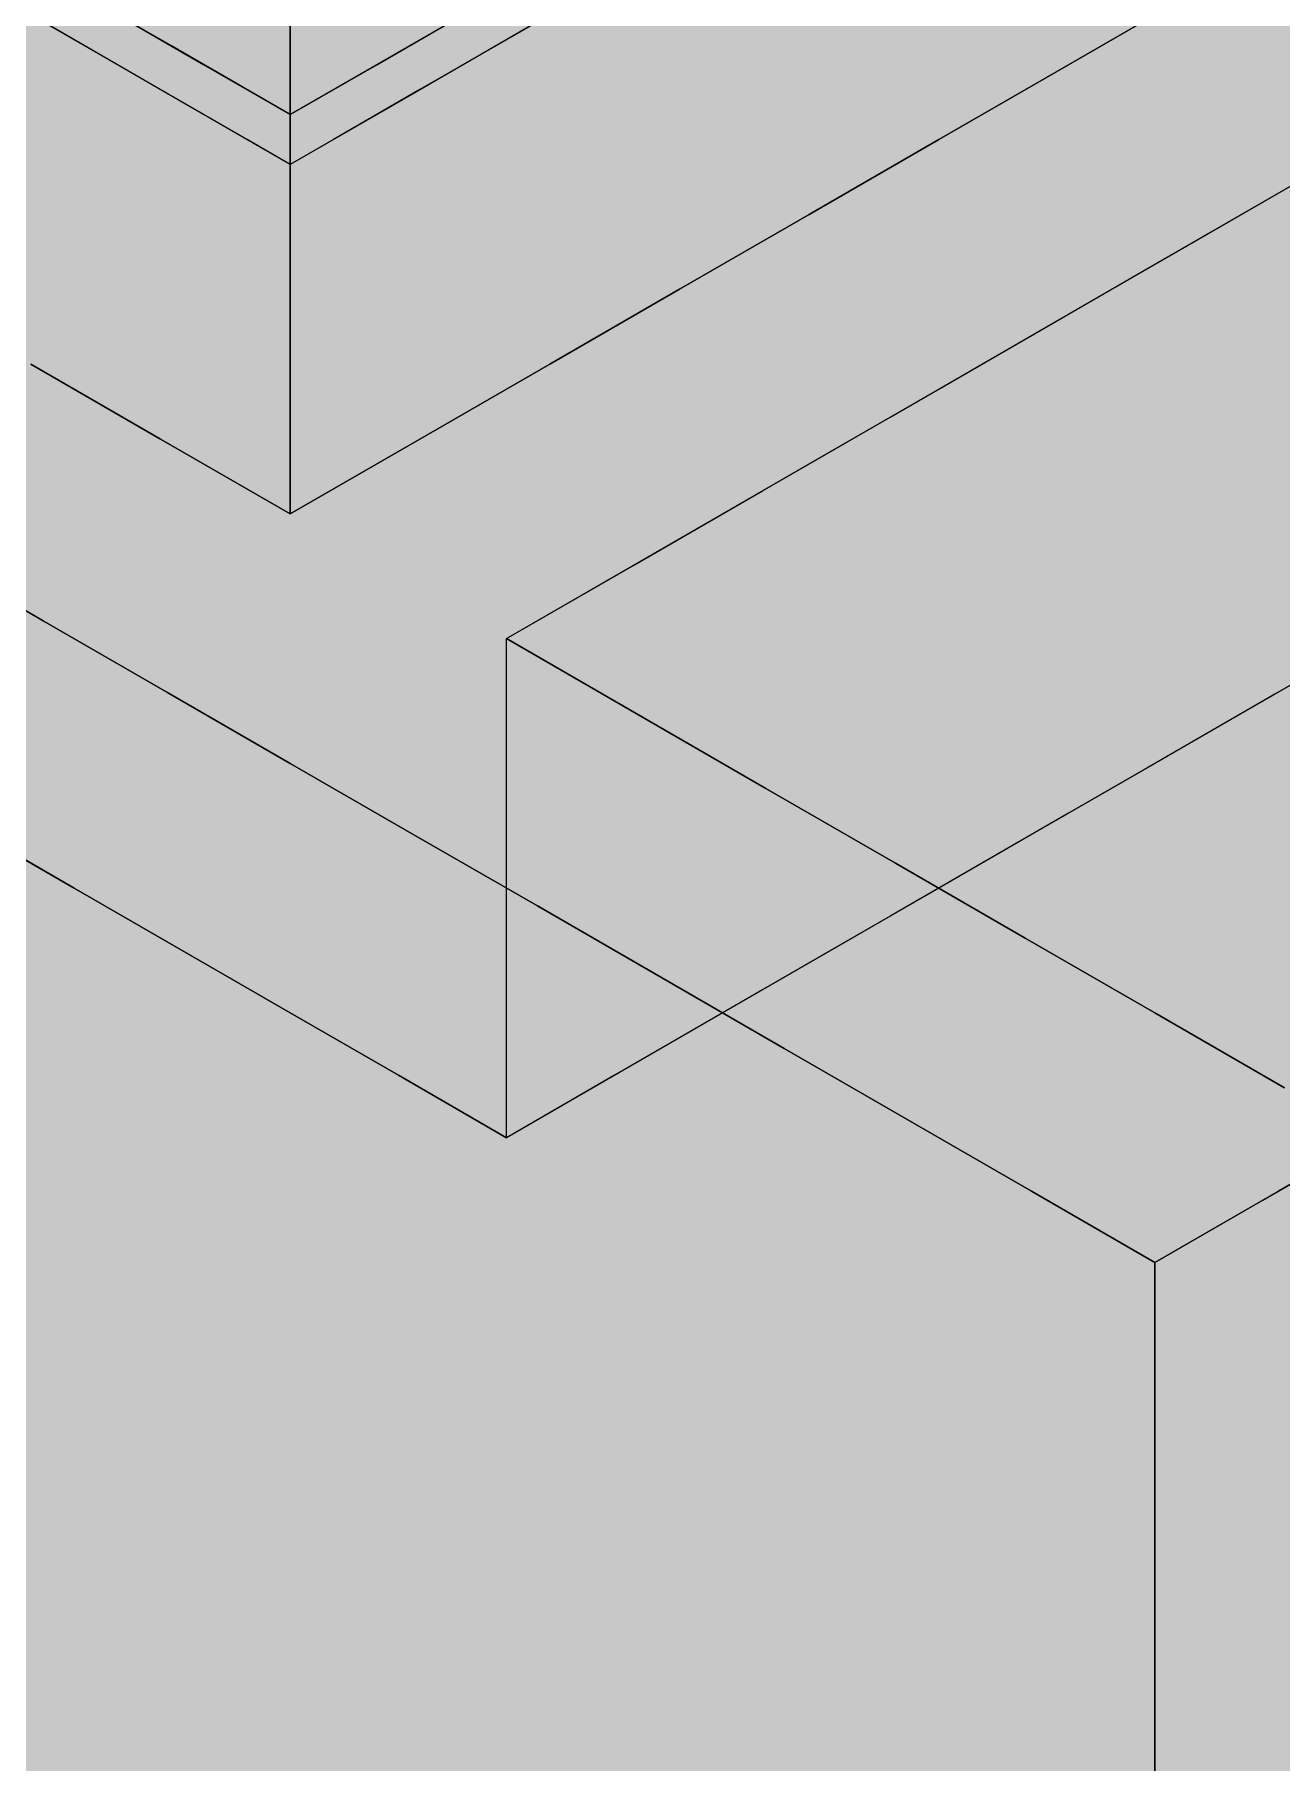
# Model space of a CAD drawing. Header units: metres. Extents: x 0 to 8.41, y 0 to 5.94.
# Drawn here: x 2.2138 to 2.4636, y 4.0548 to 4.401 of the extents above; entities that cross this region are included whole.
import ezdxf

# ---------------------------------------------------------------- set-up
doc = ezdxf.new("R2010")
doc.units = ezdxf.units.M
doc.header["$LTSCALE"] = 0.25
doc.layers.add('ISO-3D', color=7, linetype='CONTINUOUS', lineweight=13)
doc.layers.add('ISO-3D-ARISTAS', color=250, linetype='CONTINUOUS', lineweight=13)

msp = doc.modelspace()

# ---------------------------------------------------------------- linework, layer by layer
at = {"layer": 'ISO-3D', "true_color": 0x7f7e7a}
for points in [[(2.31621, 4.41457), (2.2906, 4.39978), (2.31621, 4.43957), (2.2906, 4.42478)], [(2.2906, 4.39978), (2.265, 4.385), (2.2906, 4.42478), (2.265, 4.41)]]:
    msp.add_solid(points, dxfattribs=at)
at = {"layer": 'ISO-3D', "true_color": 0x8e8d88}
for points in [[(2.36892, 4.415), (2.34294, 4.4), (2.36892, 4.44), (2.34294, 4.425)], [(2.24118, 4.39875), (2.21737, 4.4125), (2.24118, 4.42375), (2.21737, 4.4375)], [(2.31696, 4.41), (2.29098, 4.395), (2.31696, 4.435), (2.29098, 4.42)], [(2.44687, 4.41), (2.42088, 4.395), (2.44687, 4.435), (2.42088, 4.42)], [(2.31552, 4.40417), (2.29026, 4.38958), (2.31552, 4.43083), (2.29026, 4.41625)], [(2.3949, 4.405), (2.36892, 4.39), (2.3949, 4.43), (2.36892, 4.415)], [(2.34294, 4.4), (2.31696, 4.385), (2.34294, 4.425), (2.31696, 4.41)], [(2.265, 4.385), (2.24118, 4.39875), (2.265, 4.41), (2.24118, 4.42375)], [(2.29098, 4.395), (2.265, 4.38), (2.29098, 4.42), (2.265, 4.405)], [(2.42088, 4.395), (2.3949, 4.38), (2.42088, 4.42), (2.3949, 4.405)], [(2.29026, 4.38958), (2.265, 4.375), (2.29026, 4.41625), (2.265, 4.40167)], [(2.36892, 4.39), (2.34294, 4.375), (2.36892, 4.415), (2.34294, 4.4)], [(2.31696, 4.385), (2.29098, 4.37), (2.31696, 4.41), (2.29098, 4.395)], [(2.3949, 4.38), (2.36892, 4.365), (2.3949, 4.405), (2.36892, 4.39)], [(2.34294, 4.375), (2.31696, 4.36), (2.34294, 4.4), (2.31696, 4.385)], [(2.29098, 4.37), (2.265, 4.355), (2.29098, 4.395), (2.265, 4.38)], [(2.36892, 4.365), (2.34294, 4.35), (2.36892, 4.39), (2.34294, 4.375)], [(2.31696, 4.36), (2.29098, 4.345), (2.31696, 4.385), (2.29098, 4.37)], [(2.48792, 4.3587), (2.46226, 4.34389), (2.48792, 4.3837), (2.46226, 4.36889)], [(2.34294, 4.35), (2.31696, 4.335), (2.34294, 4.375), (2.31696, 4.36)], [(2.29098, 4.345), (2.265, 4.33), (2.29098, 4.37), (2.265, 4.355)], [(2.46226, 4.34389), (2.4366, 4.32907), (2.46226, 4.36889), (2.4366, 4.35407)], [(2.31696, 4.335), (2.29098, 4.32), (2.31696, 4.36), (2.29098, 4.345)], [(2.48792, 4.3337), (2.46226, 4.31889), (2.48792, 4.3587), (2.46226, 4.34389)], [(2.4366, 4.32907), (2.41094, 4.31426), (2.4366, 4.35407), (2.41094, 4.33926)], [(2.29098, 4.32), (2.265, 4.305), (2.29098, 4.345), (2.265, 4.33)], [(2.46226, 4.31889), (2.4366, 4.30407), (2.46226, 4.34389), (2.4366, 4.32907)], [(2.41094, 4.31426), (2.38528, 4.29944), (2.41094, 4.33926), (2.38528, 4.32444)], [(2.48792, 4.3087), (2.46226, 4.29389), (2.48792, 4.3337), (2.46226, 4.31889)], [(2.4366, 4.30407), (2.41094, 4.28926), (2.4366, 4.32907), (2.41094, 4.31426)], [(2.38528, 4.29944), (2.35962, 4.28463), (2.38528, 4.32444), (2.35962, 4.30963)], [(2.46226, 4.29389), (2.4366, 4.27907), (2.46226, 4.31889), (2.4366, 4.30407)], [(2.41094, 4.28926), (2.38528, 4.27444), (2.41094, 4.31426), (2.38528, 4.29944)], [(2.35962, 4.28463), (2.33396, 4.26981), (2.35962, 4.30963), (2.33396, 4.29481)], [(2.48792, 4.2837), (2.46226, 4.26889), (2.48792, 4.3087), (2.46226, 4.29389)], [(2.4366, 4.27907), (2.41094, 4.26426), (2.4366, 4.30407), (2.41094, 4.28926)], [(2.38528, 4.27444), (2.35962, 4.25963), (2.38528, 4.29944), (2.35962, 4.28463)], [(2.33396, 4.26981), (2.3083, 4.255), (2.33396, 4.29481), (2.3083, 4.28)], [(2.46226, 4.26889), (2.4366, 4.25407), (2.46226, 4.29389), (2.4366, 4.27907)], [(2.41094, 4.26426), (2.38528, 4.24944), (2.41094, 4.28926), (2.38528, 4.27444)], [(2.35962, 4.25963), (2.33396, 4.24481), (2.35962, 4.28463), (2.33396, 4.26981)], [(2.4366, 4.25407), (2.41094, 4.23926), (2.4366, 4.27907), (2.41094, 4.26426)], [(2.38528, 4.24944), (2.35962, 4.23463), (2.38528, 4.27444), (2.35962, 4.25963)], [(2.33396, 4.24481), (2.3083, 4.23), (2.33396, 4.26981), (2.3083, 4.255)], [(2.41094, 4.23926), (2.38528, 4.22444), (2.41094, 4.26426), (2.38528, 4.24944)], [(2.35962, 4.23463), (2.33396, 4.21981), (2.35962, 4.25963), (2.33396, 4.24481)], [(2.38528, 4.22444), (2.35962, 4.20963), (2.38528, 4.24944), (2.35962, 4.23463)], [(2.33396, 4.21981), (2.3083, 4.205), (2.33396, 4.24481), (2.3083, 4.23)], [(2.35962, 4.20963), (2.33396, 4.19481), (2.35962, 4.23463), (2.33396, 4.21981)], [(2.33396, 4.19481), (2.3083, 4.18), (2.33396, 4.21981), (2.3083, 4.205)], [(2.48151, 4.15333), (2.45986, 4.14083), (2.48151, 4.18), (2.45986, 4.1675)], [(2.45986, 4.14083), (2.43821, 4.12833), (2.45986, 4.1675), (2.43821, 4.155)], [(2.48151, 4.12667), (2.45986, 4.11417), (2.48151, 4.15333), (2.45986, 4.14083)], [(2.45986, 4.11417), (2.43821, 4.10167), (2.45986, 4.14083), (2.43821, 4.12833)], [(2.48151, 4.1), (2.45986, 4.0875), (2.48151, 4.12667), (2.45986, 4.11417)], [(2.45986, 4.0875), (2.43821, 4.075), (2.45986, 4.11417), (2.43821, 4.10167)], [(2.48151, 4.08), (2.45986, 4.0675), (2.48151, 4.1), (2.45986, 4.0875)], [(2.45986, 4.0675), (2.43821, 4.055), (2.45986, 4.0875), (2.43821, 4.075)], [(2.48151, 4.05105), (2.45986, 4.03855), (2.48151, 4.08), (2.45986, 4.0675)], [(2.45986, 4.03855), (2.43821, 4.02605), (2.45986, 4.0675), (2.43821, 4.055)]]:
    msp.add_solid(points, dxfattribs=at)
at = {"layer": 'ISO-3D', "true_color": 0x9e9d98}
for points in [[(2.23902, 4.395), (2.21304, 4.41), (2.23902, 4.42), (2.21304, 4.435)], [(2.23974, 4.38958), (2.21448, 4.40417), (2.23974, 4.41625), (2.21448, 4.43083)], [(2.265, 4.38), (2.23902, 4.395), (2.265, 4.405), (2.23902, 4.42)], [(2.265, 4.375), (2.23974, 4.38958), (2.265, 4.40167), (2.23974, 4.41625)], [(2.23902, 4.37), (2.21304, 4.385), (2.23902, 4.395), (2.21304, 4.41)], [(2.265, 4.355), (2.23902, 4.37), (2.265, 4.38), (2.23902, 4.395)], [(2.23902, 4.345), (2.21304, 4.36), (2.23902, 4.37), (2.21304, 4.385)], [(2.265, 4.33), (2.23902, 4.345), (2.265, 4.355), (2.23902, 4.37)], [(2.23902, 4.32), (2.21304, 4.335), (2.23902, 4.345), (2.21304, 4.36)], [(2.265, 4.305), (2.23902, 4.32), (2.265, 4.33), (2.23902, 4.345)], [(2.21551, 4.2569), (2.19077, 4.27119), (2.21551, 4.28357), (2.19077, 4.29786)], [(2.24026, 4.24262), (2.21551, 4.2569), (2.24026, 4.26929), (2.21551, 4.28357)], [(2.33428, 4.24), (2.3083, 4.255), (2.33428, 4.265), (2.3083, 4.28)], [(2.21551, 4.23024), (2.19077, 4.24452), (2.21551, 4.2569), (2.19077, 4.27119)], [(2.265, 4.22833), (2.24026, 4.24262), (2.265, 4.255), (2.24026, 4.26929)], [(2.36026, 4.225), (2.33428, 4.24), (2.36026, 4.25), (2.33428, 4.265)], [(2.24026, 4.21595), (2.21551, 4.23024), (2.24026, 4.24262), (2.21551, 4.2569)], [(2.28974, 4.21405), (2.265, 4.22833), (2.28974, 4.24071), (2.265, 4.255)], [(2.33428, 4.215), (2.3083, 4.23), (2.33428, 4.24), (2.3083, 4.255)], [(2.38624, 4.21), (2.36026, 4.225), (2.38624, 4.235), (2.36026, 4.25)], [(2.21551, 4.20357), (2.19077, 4.21786), (2.21551, 4.23024), (2.19077, 4.24452)], [(2.2217, 4.20187), (2.20005, 4.21437), (2.2217, 4.23), (2.20005, 4.2425)], [(2.265, 4.20167), (2.24026, 4.21595), (2.265, 4.22833), (2.24026, 4.24262)], [(2.31449, 4.19976), (2.28974, 4.21405), (2.31449, 4.22643), (2.28974, 4.24071)], [(2.36026, 4.2), (2.33428, 4.215), (2.36026, 4.225), (2.33428, 4.24)], [(2.41222, 4.195), (2.38624, 4.21), (2.41222, 4.22), (2.38624, 4.235)], [(2.24026, 4.18929), (2.21551, 4.20357), (2.24026, 4.21595), (2.21551, 4.23024)], [(2.24335, 4.18938), (2.2217, 4.20187), (2.24335, 4.2175), (2.2217, 4.23)], [(2.28974, 4.18738), (2.265, 4.20167), (2.28974, 4.21405), (2.265, 4.22833)], [(2.33428, 4.19), (2.3083, 4.205), (2.33428, 4.215), (2.3083, 4.23)], [(2.33923, 4.18548), (2.31449, 4.19976), (2.33923, 4.21214), (2.31449, 4.22643)], [(2.38624, 4.185), (2.36026, 4.2), (2.38624, 4.21), (2.36026, 4.225)], [(2.21551, 4.18357), (2.19077, 4.19786), (2.21551, 4.20357), (2.19077, 4.21786)], [(2.265, 4.17687), (2.24335, 4.18938), (2.265, 4.205), (2.24335, 4.2175)], [(2.43821, 4.18), (2.41222, 4.195), (2.43821, 4.205), (2.41222, 4.22)], [(2.2217, 4.17375), (2.20005, 4.18625), (2.2217, 4.20187), (2.20005, 4.21437)], [(2.265, 4.175), (2.24026, 4.18929), (2.265, 4.20167), (2.24026, 4.21595)], [(2.31449, 4.1731), (2.28974, 4.18738), (2.31449, 4.19976), (2.28974, 4.21405)], [(2.36026, 4.175), (2.33428, 4.19), (2.36026, 4.2), (2.33428, 4.215)], [(2.36397, 4.17119), (2.33923, 4.18548), (2.36397, 4.19786), (2.33923, 4.21214)], [(2.41222, 4.17), (2.38624, 4.185), (2.41222, 4.195), (2.38624, 4.21)], [(2.24026, 4.16929), (2.21551, 4.18357), (2.24026, 4.18929), (2.21551, 4.20357)], [(2.28665, 4.16437), (2.265, 4.17687), (2.28665, 4.1925), (2.265, 4.205)], [(2.33428, 4.165), (2.3083, 4.18), (2.33428, 4.19), (2.3083, 4.205)], [(2.46419, 4.165), (2.43821, 4.18), (2.46419, 4.19), (2.43821, 4.205)], [(2.24335, 4.16125), (2.2217, 4.17375), (2.24335, 4.18938), (2.2217, 4.20187)], [(2.28974, 4.16071), (2.265, 4.175), (2.28974, 4.18738), (2.265, 4.20167)], [(2.38624, 4.16), (2.36026, 4.175), (2.38624, 4.185), (2.36026, 4.2)], [(2.21551, 4.15462), (2.19077, 4.16891), (2.21551, 4.18357), (2.19077, 4.19786)], [(2.33923, 4.15881), (2.31449, 4.1731), (2.33923, 4.18548), (2.31449, 4.19976)], [(2.38872, 4.1569), (2.36397, 4.17119), (2.38872, 4.18357), (2.36397, 4.19786)], [(2.43821, 4.155), (2.41222, 4.17), (2.43821, 4.18), (2.41222, 4.195)], [(2.3083, 4.15187), (2.28665, 4.16437), (2.3083, 4.18), (2.28665, 4.1925)], [(2.36026, 4.15), (2.33428, 4.165), (2.36026, 4.175), (2.33428, 4.19)], [(2.2217, 4.14562), (2.20005, 4.15813), (2.2217, 4.17375), (2.20005, 4.18625)], [(2.265, 4.155), (2.24026, 4.16929), (2.265, 4.175), (2.24026, 4.18929)], [(2.265, 4.14875), (2.24335, 4.16125), (2.265, 4.17687), (2.24335, 4.18938)], [(2.31449, 4.14643), (2.28974, 4.16071), (2.31449, 4.1731), (2.28974, 4.18738)], [(2.24026, 4.14034), (2.21551, 4.15462), (2.24026, 4.16929), (2.21551, 4.18357)], [(2.36397, 4.14452), (2.33923, 4.15881), (2.36397, 4.17119), (2.33923, 4.18548)], [(2.41222, 4.145), (2.38624, 4.16), (2.41222, 4.17), (2.38624, 4.185)], [(2.41346, 4.14262), (2.38872, 4.1569), (2.41346, 4.16929), (2.38872, 4.18357)], [(2.33428, 4.13687), (2.3083, 4.15187), (2.33428, 4.165), (2.3083, 4.18)], [(2.46419, 4.14), (2.43821, 4.155), (2.46419, 4.165), (2.43821, 4.18)], [(2.28665, 4.13625), (2.265, 4.14875), (2.28665, 4.16437), (2.265, 4.17687)], [(2.24335, 4.13312), (2.2217, 4.14562), (2.24335, 4.16125), (2.2217, 4.17375)], [(2.28974, 4.14071), (2.265, 4.155), (2.28974, 4.16071), (2.265, 4.175)], [(2.33923, 4.13214), (2.31449, 4.14643), (2.33923, 4.15881), (2.31449, 4.1731)], [(2.38624, 4.135), (2.36026, 4.15), (2.38624, 4.16), (2.36026, 4.175)], [(2.21551, 4.12568), (2.19077, 4.13996), (2.21551, 4.15462), (2.19077, 4.16891)], [(2.265, 4.12605), (2.24026, 4.14034), (2.265, 4.155), (2.24026, 4.16929)], [(2.38872, 4.13024), (2.36397, 4.14452), (2.38872, 4.1569), (2.36397, 4.17119)], [(2.43821, 4.13), (2.41222, 4.145), (2.43821, 4.155), (2.41222, 4.17)], [(2.43821, 4.12833), (2.41346, 4.14262), (2.43821, 4.155), (2.41346, 4.16929)], [(2.3083, 4.12375), (2.28665, 4.13625), (2.3083, 4.15187), (2.28665, 4.16437)], [(2.36026, 4.12187), (2.33428, 4.13687), (2.36026, 4.15), (2.33428, 4.165)], [(2.265, 4.12062), (2.24335, 4.13312), (2.265, 4.14875), (2.24335, 4.16125)], [(2.31449, 4.12643), (2.28974, 4.14071), (2.31449, 4.14643), (2.28974, 4.16071)], [(2.36397, 4.11786), (2.33923, 4.13214), (2.36397, 4.14452), (2.33923, 4.15881)], [(2.41222, 4.12), (2.38624, 4.135), (2.41222, 4.145), (2.38624, 4.16)], [(2.2217, 4.1175), (2.20005, 4.13), (2.2217, 4.14562), (2.20005, 4.15813)], [(2.28974, 4.11177), (2.265, 4.12605), (2.28974, 4.14071), (2.265, 4.155)], [(2.41346, 4.11595), (2.38872, 4.13024), (2.41346, 4.14262), (2.38872, 4.1569)], [(2.46419, 4.115), (2.43821, 4.13), (2.46419, 4.14), (2.43821, 4.155)], [(2.24026, 4.11139), (2.21551, 4.12568), (2.24026, 4.14034), (2.21551, 4.15462)], [(2.33428, 4.10875), (2.3083, 4.12375), (2.33428, 4.13687), (2.3083, 4.15187)], [(2.28665, 4.10812), (2.265, 4.12062), (2.28665, 4.13625), (2.265, 4.14875)], [(2.38624, 4.10687), (2.36026, 4.12187), (2.38624, 4.135), (2.36026, 4.15)], [(2.24335, 4.105), (2.2217, 4.1175), (2.24335, 4.13312), (2.2217, 4.14562)], [(2.33923, 4.11214), (2.31449, 4.12643), (2.33923, 4.13214), (2.31449, 4.14643)], [(2.38872, 4.10357), (2.36397, 4.11786), (2.38872, 4.13024), (2.36397, 4.14452)], [(2.43821, 4.105), (2.41222, 4.12), (2.43821, 4.13), (2.41222, 4.145)], [(2.43821, 4.10167), (2.41346, 4.11595), (2.43821, 4.12833), (2.41346, 4.14262)], [(2.21551, 4.09673), (2.19077, 4.11102), (2.21551, 4.12568), (2.19077, 4.13996)], [(2.265, 4.09711), (2.24026, 4.11139), (2.265, 4.12605), (2.24026, 4.14034)], [(2.31449, 4.09748), (2.28974, 4.11177), (2.31449, 4.12643), (2.28974, 4.14071)], [(2.3083, 4.09563), (2.28665, 4.10812), (2.3083, 4.12375), (2.28665, 4.13625)], [(2.36026, 4.09375), (2.33428, 4.10875), (2.36026, 4.12187), (2.33428, 4.13687)], [(2.41222, 4.09187), (2.38624, 4.10687), (2.41222, 4.12), (2.38624, 4.135)], [(2.265, 4.0925), (2.24335, 4.105), (2.265, 4.12062), (2.24335, 4.13312)], [(2.36397, 4.09786), (2.33923, 4.11214), (2.36397, 4.11786), (2.33923, 4.13214)], [(2.2217, 4.08937), (2.20005, 4.10187), (2.2217, 4.1175), (2.20005, 4.13)], [(2.41346, 4.08929), (2.38872, 4.10357), (2.41346, 4.11595), (2.38872, 4.13024)], [(2.46419, 4.09), (2.43821, 4.105), (2.46419, 4.115), (2.43821, 4.13)], [(2.24026, 4.08244), (2.21551, 4.09673), (2.24026, 4.11139), (2.21551, 4.12568)], [(2.28974, 4.08282), (2.265, 4.09711), (2.28974, 4.11177), (2.265, 4.12605)], [(2.33428, 4.08062), (2.3083, 4.09563), (2.33428, 4.10875), (2.3083, 4.12375)], [(2.33923, 4.0832), (2.31449, 4.09748), (2.33923, 4.11214), (2.31449, 4.12643)], [(2.28665, 4.08), (2.265, 4.0925), (2.28665, 4.10812), (2.265, 4.12062)], [(2.38624, 4.07875), (2.36026, 4.09375), (2.38624, 4.10687), (2.36026, 4.12187)], [(2.24335, 4.07687), (2.2217, 4.08937), (2.24335, 4.105), (2.2217, 4.1175)], [(2.38872, 4.08357), (2.36397, 4.09786), (2.38872, 4.10357), (2.36397, 4.11786)], [(2.43821, 4.07687), (2.41222, 4.09187), (2.43821, 4.105), (2.41222, 4.12)], [(2.43821, 4.075), (2.41346, 4.08929), (2.43821, 4.10167), (2.41346, 4.11595)], [(2.21551, 4.06778), (2.19077, 4.08207), (2.21551, 4.09673), (2.19077, 4.11102)], [(2.265, 4.06816), (2.24026, 4.08244), (2.265, 4.09711), (2.24026, 4.11139)], [(2.31449, 4.06853), (2.28974, 4.08282), (2.31449, 4.09748), (2.28974, 4.11177)], [(2.36397, 4.06891), (2.33923, 4.0832), (2.36397, 4.09786), (2.33923, 4.11214)], [(2.3083, 4.0675), (2.28665, 4.08), (2.3083, 4.09563), (2.28665, 4.10812)], [(2.36026, 4.06562), (2.33428, 4.08062), (2.36026, 4.09375), (2.33428, 4.10875)], [(2.41222, 4.06375), (2.38624, 4.07875), (2.41222, 4.09187), (2.38624, 4.10687)], [(2.265, 4.06438), (2.24335, 4.07687), (2.265, 4.0925), (2.24335, 4.105)], [(2.41346, 4.06929), (2.38872, 4.08357), (2.41346, 4.08929), (2.38872, 4.10357)], [(2.46419, 4.06187), (2.43821, 4.07687), (2.46419, 4.09), (2.43821, 4.105)], [(2.2217, 4.06125), (2.20005, 4.07375), (2.2217, 4.08937), (2.20005, 4.10187)], [(2.24026, 4.0535), (2.21551, 4.06778), (2.24026, 4.08244), (2.21551, 4.09673)], [(2.28974, 4.05387), (2.265, 4.06816), (2.28974, 4.08282), (2.265, 4.09711)], [(2.33923, 4.05425), (2.31449, 4.06853), (2.33923, 4.0832), (2.31449, 4.09748)], [(2.38872, 4.05462), (2.36397, 4.06891), (2.38872, 4.08357), (2.36397, 4.09786)], [(2.28665, 4.05187), (2.265, 4.06438), (2.28665, 4.08), (2.265, 4.0925)], [(2.33428, 4.0525), (2.3083, 4.0675), (2.33428, 4.08062), (2.3083, 4.09563)], [(2.38624, 4.05063), (2.36026, 4.06562), (2.38624, 4.07875), (2.36026, 4.09375)], [(2.24335, 4.04875), (2.2217, 4.06125), (2.24335, 4.07687), (2.2217, 4.08937)], [(2.43821, 4.04875), (2.41222, 4.06375), (2.43821, 4.07687), (2.41222, 4.09187)], [(2.43821, 4.055), (2.41346, 4.06929), (2.43821, 4.075), (2.41346, 4.08929)], [(2.21551, 4.03883), (2.19077, 4.05312), (2.21551, 4.06778), (2.19077, 4.08207)], [(2.265, 4.03921), (2.24026, 4.0535), (2.265, 4.06816), (2.24026, 4.08244)], [(2.31449, 4.03959), (2.28974, 4.05387), (2.31449, 4.06853), (2.28974, 4.08282)], [(2.36397, 4.03996), (2.33923, 4.05425), (2.36397, 4.06891), (2.33923, 4.0832)], [(2.41346, 4.04034), (2.38872, 4.05462), (2.41346, 4.06929), (2.38872, 4.08357)], [(2.3083, 4.03937), (2.28665, 4.05187), (2.3083, 4.0675), (2.28665, 4.08)], [(2.36026, 4.0375), (2.33428, 4.0525), (2.36026, 4.06562), (2.33428, 4.08062)], [(2.41222, 4.03562), (2.38624, 4.05063), (2.41222, 4.06375), (2.38624, 4.07875)], [(2.265, 4.03625), (2.24335, 4.04875), (2.265, 4.06438), (2.24335, 4.07687)], [(2.46419, 4.03375), (2.43821, 4.04875), (2.46419, 4.06187), (2.43821, 4.07687)], [(2.2217, 4.03313), (2.20005, 4.04562), (2.2217, 4.06125), (2.20005, 4.07375)], [(2.33923, 4.0253), (2.31449, 4.03959), (2.33923, 4.05425), (2.31449, 4.06853)], [(2.38872, 4.02568), (2.36397, 4.03996), (2.38872, 4.05462), (2.36397, 4.06891)], [(2.43821, 4.02605), (2.41346, 4.04034), (2.43821, 4.055), (2.41346, 4.06929)], [(2.24026, 4.02455), (2.21551, 4.03883), (2.24026, 4.0535), (2.21551, 4.06778)], [(2.28974, 4.02492), (2.265, 4.03921), (2.28974, 4.05387), (2.265, 4.06816)], [(2.33428, 4.02438), (2.3083, 4.03937), (2.33428, 4.0525), (2.3083, 4.0675)], [(2.38624, 4.0225), (2.36026, 4.0375), (2.38624, 4.05063), (2.36026, 4.06562)], [(2.28665, 4.02375), (2.265, 4.03625), (2.28665, 4.05187), (2.265, 4.06438)], [(2.43821, 4.02062), (2.41222, 4.03562), (2.43821, 4.04875), (2.41222, 4.06375)], [(2.24335, 4.02062), (2.2217, 4.03313), (2.24335, 4.04875), (2.2217, 4.06125)]]:
    msp.add_solid(points, dxfattribs=at)
at = {"layer": 'ISO-3D', "true_color": 0xb0aea8}
for points in [[(2.24026, 4.41214), (2.21551, 4.39786), (2.21551, 4.42643), (2.19077, 4.41214)], [(2.28974, 4.41214), (2.265, 4.39786), (2.265, 4.42643), (2.24026, 4.41214)], [(2.33923, 4.41214), (2.31449, 4.39786), (2.31449, 4.42643), (2.28974, 4.41214)], [(2.4945, 4.4125), (2.46852, 4.3975), (2.47285, 4.425), (2.44687, 4.41)], [(2.23036, 4.405), (2.2217, 4.4), (2.20438, 4.42), (2.19572, 4.415)], [(2.33428, 4.415), (2.3083, 4.4), (2.32562, 4.42), (2.29964, 4.405)], [(2.37263, 4.40286), (2.36397, 4.39786), (2.34789, 4.41714), (2.33923, 4.41214)], [(2.42095, 4.40218), (2.39738, 4.38857), (2.39621, 4.41647), (2.37263, 4.40286)], [(2.46927, 4.40151), (2.4457, 4.3879), (2.44453, 4.41579), (2.42095, 4.40218)], [(2.21551, 4.39786), (2.19077, 4.38357), (2.19077, 4.41214), (2.16603, 4.39786)], [(2.265, 4.39786), (2.24026, 4.38357), (2.24026, 4.41214), (2.21551, 4.39786)], [(2.31449, 4.39786), (2.28974, 4.38357), (2.28974, 4.41214), (2.265, 4.39786)], [(2.36397, 4.39786), (2.33923, 4.38357), (2.33923, 4.41214), (2.31449, 4.39786)], [(2.46852, 4.3975), (2.44254, 4.3825), (2.44687, 4.41), (2.42088, 4.395)], [(2.24768, 4.395), (2.23902, 4.39), (2.23036, 4.405), (2.2217, 4.4)], [(2.3083, 4.4), (2.29098, 4.39), (2.29964, 4.405), (2.28232, 4.395)], [(2.39738, 4.38857), (2.38872, 4.38357), (2.37263, 4.40286), (2.36397, 4.39786)], [(2.4457, 4.3879), (2.42212, 4.37429), (2.42095, 4.40218), (2.39738, 4.38857)], [(2.49402, 4.38722), (2.47044, 4.37361), (2.46927, 4.40151), (2.4457, 4.3879)], [(2.24026, 4.38357), (2.21551, 4.36929), (2.21551, 4.39786), (2.19077, 4.38357)], [(2.28974, 4.38357), (2.265, 4.36929), (2.265, 4.39786), (2.24026, 4.38357)], [(2.33923, 4.38357), (2.31449, 4.36929), (2.31449, 4.39786), (2.28974, 4.38357)], [(2.38872, 4.38357), (2.36397, 4.36929), (2.36397, 4.39786), (2.33923, 4.38357)], [(2.49017, 4.385), (2.46419, 4.37), (2.46852, 4.3975), (2.44254, 4.3825)], [(2.265, 4.385), (2.25634, 4.38), (2.24768, 4.395), (2.23902, 4.39)], [(2.29098, 4.39), (2.27366, 4.38), (2.28232, 4.395), (2.265, 4.385)], [(2.44254, 4.3825), (2.41655, 4.3675), (2.42088, 4.395), (2.3949, 4.38)], [(2.42212, 4.37429), (2.41346, 4.36929), (2.39738, 4.38857), (2.38872, 4.38357)], [(2.47044, 4.37361), (2.44687, 4.36), (2.4457, 4.3879), (2.42212, 4.37429)], [(2.21551, 4.36929), (2.19077, 4.355), (2.19077, 4.38357), (2.16603, 4.36929)], [(2.265, 4.36929), (2.24026, 4.355), (2.24026, 4.38357), (2.21551, 4.36929)], [(2.27366, 4.38), (2.265, 4.375), (2.265, 4.385), (2.25634, 4.38)], [(2.31449, 4.36929), (2.28974, 4.355), (2.28974, 4.38357), (2.265, 4.36929)], [(2.36397, 4.36929), (2.33923, 4.355), (2.33923, 4.38357), (2.31449, 4.36929)], [(2.41346, 4.36929), (2.38872, 4.355), (2.38872, 4.38357), (2.36397, 4.36929)], [(2.41655, 4.3675), (2.39057, 4.3525), (2.3949, 4.38), (2.36892, 4.365)], [(2.46419, 4.37), (2.43821, 4.355), (2.44254, 4.3825), (2.41655, 4.3675)], [(2.44687, 4.36), (2.43821, 4.355), (2.42212, 4.37429), (2.41346, 4.36929)], [(2.49883, 4.36), (2.47285, 4.345), (2.47285, 4.375), (2.44687, 4.36)], [(2.49518, 4.35933), (2.47161, 4.34571), (2.47044, 4.37361), (2.44687, 4.36)], [(2.48584, 4.3575), (2.45986, 4.3425), (2.46419, 4.37), (2.43821, 4.355)], [(2.24026, 4.355), (2.21551, 4.34071), (2.21551, 4.36929), (2.19077, 4.355)], [(2.28974, 4.355), (2.265, 4.34071), (2.265, 4.36929), (2.24026, 4.355)], [(2.33923, 4.355), (2.31449, 4.34071), (2.31449, 4.36929), (2.28974, 4.355)], [(2.38872, 4.355), (2.36397, 4.34071), (2.36397, 4.36929), (2.33923, 4.355)], [(2.43821, 4.355), (2.41346, 4.34071), (2.41346, 4.36929), (2.38872, 4.355)], [(2.43821, 4.355), (2.41222, 4.34), (2.41655, 4.3675), (2.39057, 4.3525)], [(2.39057, 4.3525), (2.36459, 4.3375), (2.36892, 4.365), (2.34294, 4.35)], [(2.47285, 4.345), (2.44687, 4.33), (2.44687, 4.36), (2.42088, 4.345)], [(2.47161, 4.34571), (2.46295, 4.34071), (2.44687, 4.36), (2.43821, 4.355)], [(2.50749, 4.345), (2.48151, 4.33), (2.48584, 4.3575), (2.45986, 4.3425)], [(2.21551, 4.34071), (2.19077, 4.32643), (2.19077, 4.355), (2.16603, 4.34071)], [(2.265, 4.34071), (2.24026, 4.32643), (2.24026, 4.355), (2.21551, 4.34071)], [(2.31449, 4.34071), (2.28974, 4.32643), (2.28974, 4.355), (2.265, 4.34071)], [(2.36397, 4.34071), (2.33923, 4.32643), (2.33923, 4.355), (2.31449, 4.34071)], [(2.41346, 4.34071), (2.38872, 4.32643), (2.38872, 4.355), (2.36397, 4.34071)], [(2.41222, 4.34), (2.38624, 4.325), (2.39057, 4.3525), (2.36459, 4.3375)], [(2.45986, 4.3425), (2.43387, 4.3275), (2.43821, 4.355), (2.41222, 4.34)], [(2.46295, 4.34071), (2.43821, 4.32643), (2.43821, 4.355), (2.41346, 4.34071)], [(2.36459, 4.3375), (2.33861, 4.3225), (2.34294, 4.35), (2.31696, 4.335)], [(2.49635, 4.33143), (2.48769, 4.32643), (2.47161, 4.34571), (2.46295, 4.34071)], [(2.44687, 4.33), (2.42088, 4.315), (2.42088, 4.345), (2.3949, 4.33)], [(2.48151, 4.33), (2.45553, 4.315), (2.45986, 4.3425), (2.43387, 4.3275)], [(2.49883, 4.33), (2.47285, 4.315), (2.47285, 4.345), (2.44687, 4.33)], [(2.24026, 4.32643), (2.21551, 4.31214), (2.21551, 4.34071), (2.19077, 4.32643)], [(2.28974, 4.32643), (2.265, 4.31214), (2.265, 4.34071), (2.24026, 4.32643)], [(2.33923, 4.32643), (2.31449, 4.31214), (2.31449, 4.34071), (2.28974, 4.32643)], [(2.38872, 4.32643), (2.36397, 4.31214), (2.36397, 4.34071), (2.33923, 4.32643)], [(2.43387, 4.3275), (2.40789, 4.3125), (2.41222, 4.34), (2.38624, 4.325)], [(2.43821, 4.32643), (2.41346, 4.31214), (2.41346, 4.34071), (2.38872, 4.32643)], [(2.48769, 4.32643), (2.46295, 4.31214), (2.46295, 4.34071), (2.43821, 4.32643)], [(2.23902, 4.32), (2.21737, 4.3075), (2.21304, 4.335), (2.19139, 4.3225)], [(2.33861, 4.3225), (2.31263, 4.3075), (2.31696, 4.335), (2.29098, 4.32)], [(2.38624, 4.325), (2.36026, 4.31), (2.36459, 4.3375), (2.33861, 4.3225)], [(2.42088, 4.315), (2.39923, 4.3025), (2.3949, 4.33), (2.37325, 4.3175)], [(2.47285, 4.315), (2.44687, 4.3), (2.44687, 4.33), (2.42088, 4.315)], [(2.50316, 4.3175), (2.47718, 4.3025), (2.48151, 4.33), (2.45553, 4.315)], [(2.21551, 4.31214), (2.19077, 4.29786), (2.19077, 4.32643), (2.16603, 4.31214)], [(2.265, 4.31214), (2.24026, 4.29786), (2.24026, 4.32643), (2.21551, 4.31214)], [(2.31449, 4.31214), (2.28974, 4.29786), (2.28974, 4.32643), (2.265, 4.31214)], [(2.36397, 4.31214), (2.33923, 4.29786), (2.33923, 4.32643), (2.31449, 4.31214)], [(2.40789, 4.3125), (2.38191, 4.2975), (2.38624, 4.325), (2.36026, 4.31)], [(2.41346, 4.31214), (2.38872, 4.29786), (2.38872, 4.32643), (2.36397, 4.31214)], [(2.45553, 4.315), (2.42954, 4.3), (2.43387, 4.3275), (2.40789, 4.3125)], [(2.46295, 4.31214), (2.43821, 4.29786), (2.43821, 4.32643), (2.41346, 4.31214)], [(2.51244, 4.31214), (2.48769, 4.29786), (2.48769, 4.32643), (2.46295, 4.31214)], [(2.21737, 4.3075), (2.19572, 4.295), (2.19139, 4.3225), (2.16974, 4.31)], [(2.36026, 4.31), (2.33428, 4.295), (2.33861, 4.3225), (2.31263, 4.3075)], [(2.265, 4.305), (2.24335, 4.2925), (2.23902, 4.32), (2.21737, 4.3075)], [(2.31263, 4.3075), (2.28665, 4.2925), (2.29098, 4.32), (2.265, 4.305)], [(2.39923, 4.3025), (2.37758, 4.29), (2.37325, 4.3175), (2.3516, 4.305)], [(2.44687, 4.3), (2.42521, 4.2875), (2.42088, 4.315), (2.39923, 4.3025)], [(2.47718, 4.3025), (2.4512, 4.2875), (2.45553, 4.315), (2.42954, 4.3)], [(2.49883, 4.3), (2.47285, 4.285), (2.47285, 4.315), (2.44687, 4.3)], [(2.24026, 4.29786), (2.21551, 4.28357), (2.21551, 4.31214), (2.19077, 4.29786)], [(2.28974, 4.29786), (2.265, 4.28357), (2.265, 4.31214), (2.24026, 4.29786)], [(2.33923, 4.29786), (2.31449, 4.28357), (2.31449, 4.31214), (2.28974, 4.29786)], [(2.38872, 4.29786), (2.36397, 4.28357), (2.36397, 4.31214), (2.33923, 4.29786)], [(2.42954, 4.3), (2.40356, 4.285), (2.40789, 4.3125), (2.38191, 4.2975)], [(2.43821, 4.29786), (2.41346, 4.28357), (2.41346, 4.31214), (2.38872, 4.29786)], [(2.48769, 4.29786), (2.46295, 4.28357), (2.46295, 4.31214), (2.43821, 4.29786)], [(2.24335, 4.2925), (2.2217, 4.28), (2.21737, 4.3075), (2.19572, 4.295)], [(2.33428, 4.295), (2.3083, 4.28), (2.31263, 4.3075), (2.28665, 4.2925)], [(2.38191, 4.2975), (2.35593, 4.2825), (2.36026, 4.31), (2.33428, 4.295)], [(2.28665, 4.2925), (2.265, 4.28), (2.265, 4.305), (2.24335, 4.2925)], [(2.37758, 4.29), (2.35593, 4.2775), (2.3516, 4.305), (2.32995, 4.2925)], [(2.42521, 4.2875), (2.40356, 4.275), (2.39923, 4.3025), (2.37758, 4.29)], [(2.49883, 4.29), (2.47285, 4.275), (2.47718, 4.3025), (2.4512, 4.2875)], [(2.265, 4.28357), (2.24026, 4.26929), (2.24026, 4.29786), (2.21551, 4.28357)], [(2.31449, 4.28357), (2.28974, 4.26929), (2.28974, 4.29786), (2.265, 4.28357)], [(2.36397, 4.28357), (2.33923, 4.26929), (2.33923, 4.29786), (2.31449, 4.28357)], [(2.40356, 4.285), (2.37758, 4.27), (2.38191, 4.2975), (2.35593, 4.2825)], [(2.41346, 4.28357), (2.38872, 4.26929), (2.38872, 4.29786), (2.36397, 4.28357)], [(2.4512, 4.2875), (2.42521, 4.2725), (2.42954, 4.3), (2.40356, 4.285)], [(2.46295, 4.28357), (2.43821, 4.26929), (2.43821, 4.29786), (2.41346, 4.28357)], [(2.47285, 4.285), (2.4512, 4.2725), (2.44687, 4.3), (2.42521, 4.2875)], [(2.51244, 4.28357), (2.48769, 4.26929), (2.48769, 4.29786), (2.46295, 4.28357)], [(2.2217, 4.28), (2.20005, 4.2675), (2.19572, 4.295), (2.17407, 4.2825)], [(2.35593, 4.2825), (2.32995, 4.2675), (2.33428, 4.295), (2.3083, 4.28)], [(2.265, 4.28), (2.24335, 4.2675), (2.24335, 4.2925), (2.2217, 4.28)], [(2.3083, 4.28), (2.28665, 4.2675), (2.28665, 4.2925), (2.265, 4.28)], [(2.35593, 4.2775), (2.33428, 4.265), (2.32995, 4.2925), (2.3083, 4.28)], [(2.40356, 4.275), (2.38191, 4.2625), (2.37758, 4.29), (2.35593, 4.2775)], [(2.4512, 4.2725), (2.42954, 4.26), (2.42521, 4.2875), (2.40356, 4.275)], [(2.47285, 4.275), (2.44687, 4.26), (2.4512, 4.2875), (2.42521, 4.2725)], [(2.28974, 4.26929), (2.265, 4.255), (2.265, 4.28357), (2.24026, 4.26929)], [(2.33923, 4.26929), (2.31449, 4.255), (2.31449, 4.28357), (2.28974, 4.26929)], [(2.38872, 4.26929), (2.36397, 4.255), (2.36397, 4.28357), (2.33923, 4.26929)], [(2.42521, 4.2725), (2.39923, 4.2575), (2.40356, 4.285), (2.37758, 4.27)], [(2.43821, 4.26929), (2.41346, 4.255), (2.41346, 4.28357), (2.38872, 4.26929)], [(2.48769, 4.26929), (2.46295, 4.255), (2.46295, 4.28357), (2.43821, 4.26929)], [(2.49883, 4.27), (2.47718, 4.2575), (2.47285, 4.285), (2.4512, 4.2725)], [(2.24335, 4.2675), (2.2217, 4.255), (2.2217, 4.28), (2.20005, 4.2675)], [(2.28665, 4.2675), (2.265, 4.255), (2.265, 4.28), (2.24335, 4.2675)], [(2.32995, 4.2675), (2.3083, 4.255), (2.3083, 4.28), (2.28665, 4.2675)], [(2.37758, 4.27), (2.3516, 4.255), (2.35593, 4.2825), (2.32995, 4.2675)], [(2.38191, 4.2625), (2.36026, 4.25), (2.35593, 4.2775), (2.33428, 4.265)], [(2.42954, 4.26), (2.40789, 4.2475), (2.40356, 4.275), (2.38191, 4.2625)], [(2.44687, 4.26), (2.42088, 4.245), (2.42521, 4.2725), (2.39923, 4.2575)], [(2.47718, 4.2575), (2.45553, 4.245), (2.4512, 4.2725), (2.42954, 4.26)], [(2.31449, 4.255), (2.28974, 4.24071), (2.28974, 4.26929), (2.265, 4.255)], [(2.36397, 4.255), (2.33923, 4.24071), (2.33923, 4.26929), (2.31449, 4.255)], [(2.39923, 4.2575), (2.37325, 4.2425), (2.37758, 4.27), (2.3516, 4.255)], [(2.41346, 4.255), (2.38872, 4.24071), (2.38872, 4.26929), (2.36397, 4.255)], [(2.46295, 4.255), (2.43821, 4.24071), (2.43821, 4.26929), (2.41346, 4.255)], [(2.51244, 4.255), (2.48769, 4.24071), (2.48769, 4.26929), (2.46295, 4.255)], [(2.2217, 4.255), (2.20005, 4.2425), (2.20005, 4.2675), (2.1784, 4.255)], [(2.265, 4.255), (2.24335, 4.2425), (2.24335, 4.2675), (2.2217, 4.255)], [(2.3083, 4.255), (2.28665, 4.2425), (2.28665, 4.2675), (2.265, 4.255)], [(2.3516, 4.255), (2.32995, 4.2425), (2.32995, 4.2675), (2.3083, 4.255)], [(2.40789, 4.2475), (2.38624, 4.235), (2.38191, 4.2625), (2.36026, 4.25)], [(2.45553, 4.245), (2.43387, 4.2325), (2.42954, 4.26), (2.40789, 4.2475)], [(2.42088, 4.245), (2.3949, 4.23), (2.39923, 4.2575), (2.37325, 4.2425)], [(2.50316, 4.2425), (2.48151, 4.23), (2.47718, 4.2575), (2.45553, 4.245)], [(2.24335, 4.2425), (2.2217, 4.23), (2.2217, 4.255), (2.20005, 4.2425)], [(2.28665, 4.2425), (2.265, 4.23), (2.265, 4.255), (2.24335, 4.2425)], [(2.32995, 4.2425), (2.3083, 4.23), (2.3083, 4.255), (2.28665, 4.2425)], [(2.33923, 4.24071), (2.31449, 4.22643), (2.31449, 4.255), (2.28974, 4.24071)], [(2.37325, 4.2425), (2.3516, 4.23), (2.3516, 4.255), (2.32995, 4.2425)], [(2.38872, 4.24071), (2.36397, 4.22643), (2.36397, 4.255), (2.33923, 4.24071)], [(2.43821, 4.24071), (2.41346, 4.22643), (2.41346, 4.255), (2.38872, 4.24071)], [(2.48769, 4.24071), (2.46295, 4.22643), (2.46295, 4.255), (2.43821, 4.24071)], [(2.43387, 4.2325), (2.41222, 4.22), (2.40789, 4.2475), (2.38624, 4.235)], [(2.48151, 4.23), (2.45986, 4.2175), (2.45553, 4.245), (2.43387, 4.2325)], [(2.265, 4.23), (2.24335, 4.2175), (2.24335, 4.2425), (2.2217, 4.23)], [(2.3083, 4.23), (2.28665, 4.2175), (2.28665, 4.2425), (2.265, 4.23)], [(2.3516, 4.23), (2.32995, 4.2175), (2.32995, 4.2425), (2.3083, 4.23)], [(2.3949, 4.23), (2.37325, 4.2175), (2.37325, 4.2425), (2.3516, 4.23)], [(2.36397, 4.22643), (2.33923, 4.21214), (2.33923, 4.24071), (2.31449, 4.22643)], [(2.41346, 4.22643), (2.38872, 4.21214), (2.38872, 4.24071), (2.36397, 4.22643)], [(2.46295, 4.22643), (2.43821, 4.21214), (2.43821, 4.24071), (2.41346, 4.22643)], [(2.51244, 4.22643), (2.48769, 4.21214), (2.48769, 4.24071), (2.46295, 4.22643)], [(2.45986, 4.2175), (2.43821, 4.205), (2.43387, 4.2325), (2.41222, 4.22)], [(2.28665, 4.2175), (2.265, 4.205), (2.265, 4.23), (2.24335, 4.2175)], [(2.32995, 4.2175), (2.3083, 4.205), (2.3083, 4.23), (2.28665, 4.2175)], [(2.37325, 4.2175), (2.3516, 4.205), (2.3516, 4.23), (2.32995, 4.2175)], [(2.50749, 4.215), (2.48584, 4.2025), (2.48151, 4.23), (2.45986, 4.2175)], [(2.38872, 4.21214), (2.36397, 4.19786), (2.36397, 4.22643), (2.33923, 4.21214)], [(2.43821, 4.21214), (2.41346, 4.19786), (2.41346, 4.22643), (2.38872, 4.21214)], [(2.48769, 4.21214), (2.46295, 4.19786), (2.46295, 4.22643), (2.43821, 4.21214)], [(2.3083, 4.205), (2.28665, 4.1925), (2.28665, 4.2175), (2.265, 4.205)], [(2.3516, 4.205), (2.32995, 4.1925), (2.32995, 4.2175), (2.3083, 4.205)], [(2.48584, 4.2025), (2.46419, 4.19), (2.45986, 4.2175), (2.43821, 4.205)], [(2.41346, 4.19786), (2.38872, 4.18357), (2.38872, 4.21214), (2.36397, 4.19786)], [(2.46295, 4.19786), (2.43821, 4.18357), (2.43821, 4.21214), (2.41346, 4.19786)], [(2.51244, 4.19786), (2.48769, 4.18357), (2.48769, 4.21214), (2.46295, 4.19786)], [(2.32995, 4.1925), (2.3083, 4.18), (2.3083, 4.205), (2.28665, 4.1925)], [(2.43821, 4.18357), (2.41346, 4.16929), (2.41346, 4.19786), (2.38872, 4.18357)], [(2.48769, 4.18357), (2.46295, 4.16929), (2.46295, 4.19786), (2.43821, 4.18357)], [(2.46295, 4.16929), (2.43821, 4.155), (2.43821, 4.18357), (2.41346, 4.16929)]]:
    msp.add_solid(points, dxfattribs=at)
at = {"layer": 'ISO-3D-ARISTAS', "color": 250}
for p, q in [((2.2217, 4.4), (2.19572, 4.415)), ((2.31621, 4.41457), (2.2906, 4.39978)), ((2.33428, 4.415), (2.3083, 4.4)), ((2.24118, 4.39875), (2.21737, 4.4125)), ((2.265, 4.385), (2.265, 4.41)), ((2.265, 4.41), (2.265, 4.385)), ((2.44687, 4.41), (2.42088, 4.395)), ((2.42088, 4.395), (2.44687, 4.41)), ((2.23974, 4.38958), (2.21448, 4.40417)), ((2.23036, 4.405), (2.24768, 4.395)), ((2.265, 4.405), (2.265, 4.38)), ((2.265, 4.38), (2.265, 4.405)), ((2.28232, 4.395), (2.29964, 4.405)), ((2.31552, 4.40417), (2.29026, 4.38958)), ((2.265, 4.375), (2.265, 4.40167)), ((2.265, 4.40167), (2.265, 4.375)), ((2.23902, 4.39), (2.2217, 4.4)), ((2.265, 4.385), (2.24118, 4.39875)), ((2.2906, 4.39978), (2.265, 4.385)), ((2.3083, 4.4), (2.29098, 4.39)), ((2.24768, 4.395), (2.265, 4.385)), ((2.265, 4.385), (2.28232, 4.395)), ((2.42088, 4.395), (2.3949, 4.38)), ((2.3949, 4.38), (2.42088, 4.395)), ((2.25634, 4.38), (2.23902, 4.39)), ((2.265, 4.375), (2.23974, 4.38958)), ((2.29026, 4.38958), (2.265, 4.375)), ((2.29098, 4.39), (2.27366, 4.38)), ((2.46226, 4.36889), (2.48792, 4.3837)), ((2.265, 4.375), (2.25634, 4.38)), ((2.265, 4.355), (2.265, 4.38)), ((2.265, 4.38), (2.265, 4.355)), ((2.27366, 4.38), (2.265, 4.375)), ((2.3949, 4.38), (2.36892, 4.365)), ((2.36892, 4.365), (2.3949, 4.38)), ((2.44687, 4.36), (2.47285, 4.375)), ((2.4366, 4.35407), (2.46226, 4.36889)), ((2.36892, 4.365), (2.34294, 4.35)), ((2.34294, 4.35), (2.36892, 4.365)), ((2.42088, 4.345), (2.44687, 4.36)), ((2.265, 4.33), (2.265, 4.355)), ((2.265, 4.355), (2.265, 4.33)), ((2.41094, 4.33926), (2.4366, 4.35407)), ((2.31696, 4.335), (2.34294, 4.35)), ((2.34294, 4.35), (2.31696, 4.335)), ((2.3949, 4.33), (2.42088, 4.345)), ((2.38528, 4.32444), (2.41094, 4.33926)), ((2.23902, 4.32), (2.21304, 4.335)), ((2.21304, 4.335), (2.23902, 4.32)), ((2.31696, 4.335), (2.29098, 4.32)), ((2.29098, 4.32), (2.31696, 4.335)), ((2.265, 4.305), (2.265, 4.33)), ((2.265, 4.33), (2.265, 4.305)), ((2.37325, 4.3175), (2.3949, 4.33)), ((2.35962, 4.30963), (2.38528, 4.32444)), ((2.265, 4.305), (2.23902, 4.32)), ((2.23902, 4.32), (2.265, 4.305)), ((2.29098, 4.32), (2.265, 4.305)), ((2.265, 4.305), (2.29098, 4.32)), ((2.3516, 4.305), (2.37325, 4.3175)), ((2.33396, 4.29481), (2.35962, 4.30963)), ((2.32995, 4.2925), (2.3516, 4.305)), ((2.21551, 4.28357), (2.19077, 4.29786)), ((2.19077, 4.29786), (2.21551, 4.28357)), ((2.3083, 4.28), (2.33396, 4.29481)), ((2.3083, 4.28), (2.32995, 4.2925)), ((2.24026, 4.26929), (2.21551, 4.28357)), ((2.21551, 4.28357), (2.24026, 4.26929)), ((2.48792, 4.2837), (2.46226, 4.26889)), ((2.3083, 4.255), (2.3083, 4.28)), ((2.3083, 4.255), (2.3083, 4.28)), ((2.3083, 4.28), (2.33428, 4.265)), ((2.33428, 4.265), (2.3083, 4.28)), ((2.47285, 4.275), (2.44687, 4.26)), ((2.265, 4.255), (2.24026, 4.26929)), ((2.24026, 4.26929), (2.265, 4.255)), ((2.46226, 4.26889), (2.4366, 4.25407)), ((2.36026, 4.25), (2.33428, 4.265)), ((2.33428, 4.265), (2.36026, 4.25)), ((2.44687, 4.26), (2.42088, 4.245)), ((2.28974, 4.24071), (2.265, 4.255)), ((2.265, 4.255), (2.28974, 4.24071)), ((2.3083, 4.23), (2.3083, 4.255)), ((2.3083, 4.23), (2.3083, 4.255)), ((2.4366, 4.25407), (2.41094, 4.23926)), ((2.36026, 4.25), (2.38624, 4.235)), ((2.38624, 4.235), (2.36026, 4.25)), ((2.42088, 4.245), (2.3949, 4.23)), ((2.20005, 4.2425), (2.2217, 4.23)), ((2.2217, 4.23), (2.20005, 4.2425)), ((2.31449, 4.22643), (2.28974, 4.24071)), ((2.28974, 4.24071), (2.31449, 4.22643)), ((2.41094, 4.23926), (2.38528, 4.22444)), ((2.38624, 4.235), (2.41222, 4.22)), ((2.41222, 4.22), (2.38624, 4.235)), ((2.2217, 4.23), (2.24335, 4.2175)), ((2.24335, 4.2175), (2.2217, 4.23)), ((2.3083, 4.205), (2.3083, 4.23)), ((2.3083, 4.205), (2.3083, 4.23)), ((2.3949, 4.23), (2.37325, 4.2175)), ((2.33923, 4.21214), (2.31449, 4.22643)), ((2.31449, 4.22643), (2.33923, 4.21214)), ((2.38528, 4.22444), (2.35962, 4.20963)), ((2.24335, 4.2175), (2.265, 4.205)), ((2.265, 4.205), (2.24335, 4.2175)), ((2.37325, 4.2175), (2.3516, 4.205)), ((2.43821, 4.205), (2.41222, 4.22)), ((2.41222, 4.22), (2.43821, 4.205)), ((2.36397, 4.19786), (2.33923, 4.21214)), ((2.33923, 4.21214), (2.36397, 4.19786)), ((2.35962, 4.20963), (2.33396, 4.19481)), ((2.265, 4.205), (2.28665, 4.1925)), ((2.28665, 4.1925), (2.265, 4.205)), ((2.3083, 4.18), (2.3083, 4.205)), ((2.3083, 4.18), (2.3083, 4.205)), ((2.3516, 4.205), (2.32995, 4.1925)), ((2.46419, 4.19), (2.43821, 4.205)), ((2.43821, 4.205), (2.46419, 4.19)), ((2.38872, 4.18357), (2.36397, 4.19786)), ((2.36397, 4.19786), (2.38872, 4.18357)), ((2.33396, 4.19481), (2.3083, 4.18)), ((2.28665, 4.1925), (2.3083, 4.18)), ((2.3083, 4.18), (2.28665, 4.1925)), ((2.32995, 4.1925), (2.3083, 4.18)), ((2.41346, 4.16929), (2.38872, 4.18357)), ((2.38872, 4.18357), (2.41346, 4.16929)), ((2.48769, 4.18357), (2.46295, 4.16929)), ((2.45986, 4.1675), (2.48151, 4.18)), ((2.43821, 4.155), (2.41346, 4.16929)), ((2.41346, 4.16929), (2.43821, 4.155)), ((2.46295, 4.16929), (2.43821, 4.155)), ((2.43821, 4.155), (2.45986, 4.1675)), ((2.43821, 4.155), (2.43821, 4.12833)), ((2.43821, 4.12833), (2.43821, 4.155)), ((2.43821, 4.12833), (2.43821, 4.10167)), ((2.43821, 4.10167), (2.43821, 4.12833)), ((2.43821, 4.10167), (2.43821, 4.075)), ((2.43821, 4.075), (2.43821, 4.10167)), ((2.43821, 4.075), (2.43821, 4.055)), ((2.43821, 4.055), (2.43821, 4.075)), ((2.43821, 4.055), (2.43821, 4.02605)), ((2.43821, 4.02605), (2.43821, 4.055))]:
    msp.add_line(p, q, dxfattribs=at)

doc.saveas('drawing.dxf')
